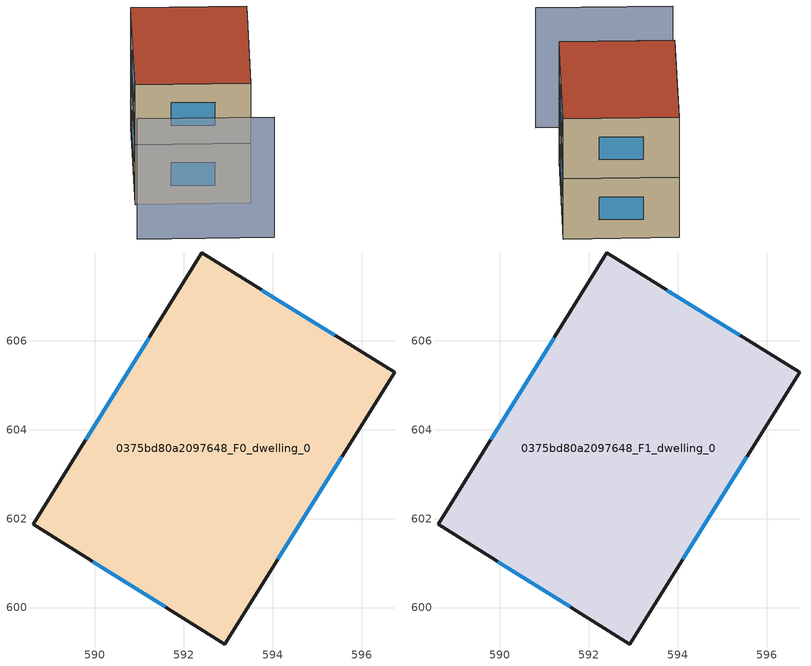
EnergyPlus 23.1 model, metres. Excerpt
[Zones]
0375bd80a2097648_F0_dwelling_0
 floor ground (EU_floor_Construction): 596.74,605.29 592.92,599.18 588.61,601.87 592.4,607.97 z0
 wall outside (EU_wall_Construction): 592.4,607.97 588.61,601.87 592.92,599.18 596.74,605.29 592.4,607.97 z0:3
 window (EU_Window_Construction): 591.22,606.07 589.8,603.77 / 595.39,606.13 593.76,607.14 / 594.11,601.09 595.55,603.39 / 589.96,601.03 591.58,600.02 z0.93:2.07
0375bd80a2097648_F1_dwelling_0
 floor to 0375bd80a2097648_F0_dwelling_0 (EU_floor_Construction): 596.74,605.29 592.92,599.18 588.61,601.87 592.4,607.97 z3
 wall outside (EU_wall_Construction): 592.4,607.97 588.61,601.87 592.92,599.18 596.74,605.29 592.4,607.97 z3:6
 window (EU_Window_Construction): 591.22,606.07 589.8,603.77 / 595.39,606.13 593.76,607.14 / 594.11,601.09 595.55,603.39 / 589.96,601.03 591.58,600.02 z3.93:5.07
 roof outside (EU_roof_Construction): 592.92,599.18 596.74,605.29 592.4,607.97 588.61,601.87 z6
shading: 586.93,599.15 592.04,595.98 z0:6
[Building]
EU S2 Campaign: North Axis=0; Terrain=City; Solar Distribution=FullExterior
[Site:Location]
Montreal-Trudeau.Intl.AP: Latitude=45.4667; Longitude=-73.75; Time Zone=-5; Elevation=36
[SizingPeriod:WeatherFileDays]
AnnualSizingPeriod: Begin Month=1; Begin Day of Month=1; End Month=12; End Day of Month=31; Day of Week for Start Day=Monday; Use Weather File Daylight Saving Period=No; Use Weather File Rain and Snow Indicators=No
[MATERIAL]
EU_InternalMass_Material: Roughness=MediumRough; Thickness=0.1; Conductivity=1; Density=1800; Specific Heat=900; Thermal Absorptance=0.9; Solar Absorptance=0.7; Visible Absorptance=0.7
[MATERIAL:NOMASS] Roughness=MediumRough; Thermal Absorptance=0.9; Solar Absorptance=0.7; Visible Absorptance=0.7
Name | Thermal Resistance
EU_wall_NoMass; EU_floor_NoMass | 1.51479
EU_roof_NoMass | 2.84114
[WINDOWMATERIAL:SIMPLEGLAZINGSYSTEM]
EU_Window_SimpleGlazing: UFactor=3.53504; Solar Heat Gain Coefficient=0.8; Visible Transmittance=0.8
[CONSTRUCTION]
EU_wall_Construction: EU_wall_NoMass
EU_roof_Construction: EU_roof_NoMass
EU_floor_Construction: EU_floor_NoMass
EU_Window_Construction: EU_Window_SimpleGlazing
EU_InternalMass_Construction: EU_InternalMass_Material
[ZONE] Type=1; Multiplier=1; Ceiling Height=autocalculate; Volume=109.822; Floor Area=autocalculate; Part of Total Floor Area=Yes
0375bd80a2097648_F0_dwelling_0; 0375bd80a2097648_F1_dwelling_0
[INTERNALMASS] Construction=EU_InternalMass_Construction; Surface Area=36.6075
Name | Zone or ZoneList
0375bd80a2097648_F0_dwelling_0_EU_InternalMass | 0375bd80a2097648_F0_dwelling_0
0375bd80a2097648_F1_dwelling_0_EU_InternalMass | 0375bd80a2097648_F1_dwelling_0
[OTHEREQUIPMENT] Fuel Type=Electricity; Design Level Calculation Method=Watts/Area; Power per Zone Floor Area=1; Fraction Latent=0; Fraction Radiant=0; Fraction Lost=0; Carbon Dioxide Generation Rate=0; EndUse Subcategory=EU_Step8_InternalGains
Name | Zone or ZoneList or Space or SpaceList | Schedule
EU_Step8_InternalGain_0375bd80a2097648_F0_dwelling_0_f000 | 0375bd80a2097648_F0_dwelling_0 | EU_Step8_GainSchedule_0375bd80a2097648_F0_dwelling_0_f000
EU_Step8_InternalGain_0375bd80a2097648_F1_dwelling_0_f000 | 0375bd80a2097648_F1_dwelling_0 | EU_Step8_GainSchedule_0375bd80a2097648_F1_dwelling_0_f000
[ZONEVENTILATION:DESIGNFLOWRATE] Schedule=EU_AlwaysOn; Design Flow Rate Calculation Method=AirChanges/Hour; Air Changes per Hour=0.775154; Ventilation Type=Natural; Fan Pressure Rise=0; Fan Total Efficiency=1; Constant Term Coefficient=1; Temperature Term Coefficient=0; Velocity Term Coefficient=0; Velocity Squared Term Coefficient=0; Minimum Indoor Temperature=-100; Maximum Indoor Temperature=100; Delta Temperature=-100; Minimum Outdoor Temperature=-100; Maximum Outdoor Temperature=100; Maximum Wind Speed=40
Name | Zone or ZoneList or Space or SpaceList
EU_ConstantAir_0375bd80a2097648_F0_dwelling_0 | 0375bd80a2097648_F0_dwelling_0
EU_ConstantAir_0375bd80a2097648_F1_dwelling_0 | 0375bd80a2097648_F1_dwelling_0
[HVACTEMPLATE:THERMOSTAT] Constant Heating Setpoint=20; Constant Cooling Setpoint=50
EU_HeatOnly_0375bd80a2097648_F0_dwelling_0; EU_HeatOnly_0375bd80a2097648_F1_dwelling_0
[HVACTEMPLATE:ZONE:IDEALLOADSAIRSYSTEM] System Availability Schedule=EU_AlwaysOn; Maximum Heating Supply Air Temperature=50; Minimum Cooling Supply Air Temperature=13; Maximum Heating Supply Air Humidity Ratio=0.0156; Minimum Cooling Supply Air Humidity Ratio=0.0077; Heating Limit=NoLimit; Cooling Limit=NoLimit; Heating Availability Schedule=EU_AlwaysOn; Cooling Availability Schedule=EU_CoolingOff; Dehumidification Control Type=ConstantSensibleHeatRatio; Cooling Sensible Heat Ratio=0.7; Dehumidification Setpoint=60; Humidification Control Type=None; Humidification Setpoint=30; Outdoor Air Method=None; Outdoor Air Flow Rate per Person=0.00944; Outdoor Air Flow Rate per Zone Floor Area=0; Outdoor Air Flow Rate per Zone=0; Demand Controlled Ventilation Type=None; Outdoor Air Economizer Type=NoEconomizer; Heat Recovery Type=None; Sensible Heat Recovery Effectiveness=0.7; Latent Heat Recovery Effectiveness=0.65
Name | Template Thermostat
0375bd80a2097648_F0_dwelling_0 | EU_HeatOnly_0375bd80a2097648_F0_dwelling_0
0375bd80a2097648_F1_dwelling_0 | EU_HeatOnly_0375bd80a2097648_F1_dwelling_0
[SIZING:ZONE] Zone Cooling Design Supply Air Temperature Input Method=SupplyAirTemperature; Zone Cooling Design Supply Air Temperature=13; Zone Heating Design Supply Air Temperature Input Method=SupplyAirTemperature; Zone Heating Design Supply Air Temperature=50; Zone Cooling Design Supply Air Humidity Ratio=0.008; Zone Heating Design Supply Air Humidity Ratio=0.008; Cooling Design Air Flow Method=DesignDay; Cooling Design Air Flow Rate=0; Cooling Minimum Air Flow per Zone Floor Area=0.000762; Cooling Minimum Air Flow=0; Cooling Minimum Air Flow Fraction=0.2; Heating Design Air Flow Method=DesignDay; Heating Design Air Flow Rate=0; Heating Maximum Air Flow per Zone Floor Area=0.002032; Heating Maximum Air Flow=0.141576; Heating Maximum Air Flow Fraction=0.3; Account for Dedicated Outdoor Air System=No; Dedicated Outdoor Air System Control Strategy=NeutralSupplyAir; Dedicated Outdoor Air Low Setpoint Temperature for Design=autosize; Dedicated Outdoor Air High Setpoint Temperature for Design=autosize; Zone Load Sizing Method=Sensible Load Only No Latent Load; Zone Latent Cooling Design Supply Air Humidity Ratio Input Method=HumidityRatioDifference; Zone Cooling Design Supply Air Humidity Ratio Difference=0.005; Zone Latent Heating Design Supply Air Humidity Ratio Input Method=HumidityRatioDifference; Zone Humidification Design Supply Air Humidity Ratio Difference=0.005
0375bd80a2097648_F0_dwelling_0; 0375bd80a2097648_F1_dwelling_0
[SCHEDULE:CONSTANT]
Name | Hourly Value
EU_AlwaysOn | 1
EU_CoolingOff | 0
[SCHEDULE:FILE] Column Number=1; Rows to Skip at Top=0; Number of Hours of Data=8760; Column Separator=Comma; Interpolate to Timestep=No; Minutes per Item=60; Adjust Schedule for Daylight Savings=Yes
Name | File
EU_Step8_GainSchedule_0375bd80a2097648_F0_dwelling_0_f000 | ../../schedules/0375bd80a2097648/0375bd80a2097648_F0_dwelling_0_f000_gain.csv
EU_Step8_GainSchedule_0375bd80a2097648_F1_dwelling_0_f000 | ../../schedules/0375bd80a2097648/0375bd80a2097648_F1_dwelling_0_f000_gain.csv
